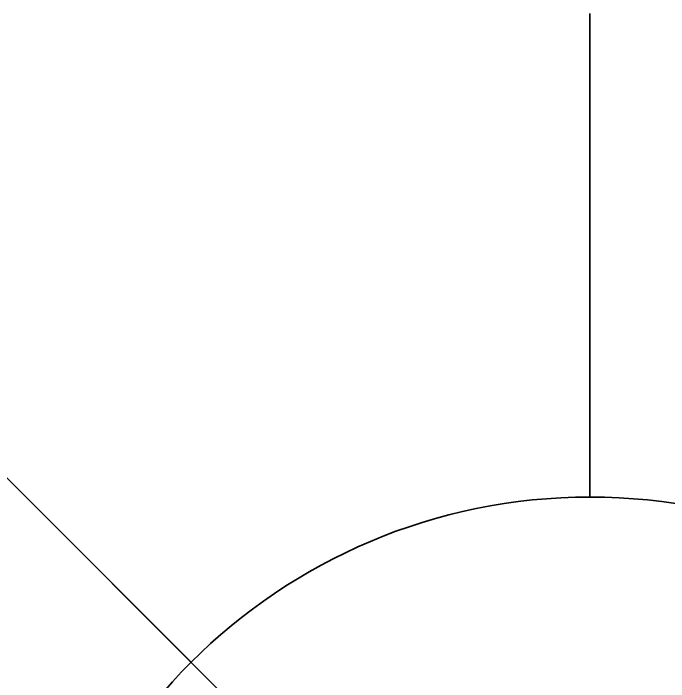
# Model space of a CAD drawing. Header units: inches. Extents: x -12418 to 57169, y -29325 to 19878.
# Drawn here: x 16997.5 to 17200.7, y -10149.7 to -9942.4 of the extents above; entities that cross this region are included whole.
import ezdxf
from ezdxf.enums import TextEntityAlignment as Align

# ---------------------------------------------------------------- set-up
doc = ezdxf.new("R2010")
doc.units = ezdxf.units.IN
doc.header["$LTSCALE"] = 25
doc.header["$MEASUREMENT"] = 0
doc.linetypes.add('HIDDEN', pattern=[9.525, 6.35, -3.175])
doc.layers.get('0').update_dxf_attribs({"color": 8})
doc.layers.get('Defpoints').update_dxf_attribs({"color": 8})
for name, color, linetype, lineweight in [('E-LITE-EXIT-NUMB', 6, 'Continuous', 25), ('E-POWR-FLOR-CNDT', 6, 'HIDDEN', 25), ('E-POWR-WALL @ 100', 4, 'Continuous', 35)]:
    doc.layers.add(name, color=color, linetype=linetype, lineweight=lineweight)
doc.styles.add('DC_Simplex', font='SIMPLEX.shx', dxfattribs={"width": 0.7})

# ---------------------------------------------------------------- blocks, each defined once
blk = doc.blocks.new('*U43')
blk.add_line((1.75, 0), (3.25, 0))
blk.add_lwpolyline([(0, -1.75, 1), (0, 1.75)], format="xyb", close=True)
at = {"layer": 'Defpoints'}
blk.add_line((2.4749, 2.4749), (0, 0), dxfattribs=at)
at = {"layer": 'E-LITE-EXIT-NUMB', "style": 'DC_Simplex', "width": 0.7, "flags": 8}
blk.add_attdef('TYPE', text='', height=2, rotation=360, dxfattribs=at).set_placement((-2.682, 5.2383), align=Align.RIGHT)
blk.add_attdef('CIRCUIT', (2.682, 5.2383), '', height=2, rotation=360, dxfattribs=at)

msp = doc.modelspace()

# ---------------------------------------------------------------- linework, layer by layer
at = {"layer": 'E-POWR-FLOR-CNDT', "elevation": 0}
msp.add_lwpolyline([(15413.86, -10145.67), (15539.59, -10019.94), (16897.76, -10019.94, -0.198912), (16950.79, -10041.91), (17052.57, -10143.68)], format="xyb", dxfattribs=at)

# ---------------------------------------------------------------- block references
at = {"layer": 'E-POWR-WALL @ 100', "xscale": 100, "yscale": 100, "zscale": 100, "rotation": 90.00000000000001}
msp.add_blockref('*U43', (17176.31, -10267.43, 0), dxfattribs=at)

doc.saveas('drawing.dxf')
